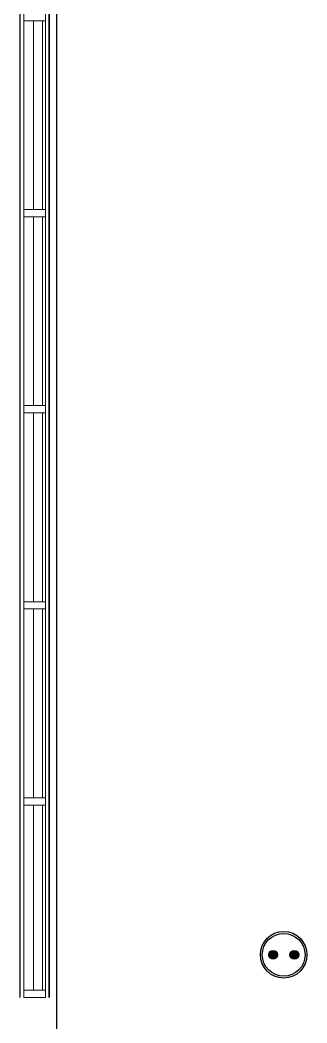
# Model space of a CAD drawing. Header units: metres. Extents: x 22.6 to 101.3, y 9.4 to 67.4.
# Drawn here: x 71.24 to 73.21, y 26.87 to 33.74 of the extents above; entities that cross this region are included whole.
import ezdxf

# ---------------------------------------------------------------- set-up
doc = ezdxf.new("R2010")
doc.units = ezdxf.units.M
doc.linetypes.add('ECG_Line-Ptrn-Sold', pattern=[9144.001, 9144, -0.001])
for name, color, linetype in [('00', 252, 'Continuous'), ('E-Lighting Fix', 4, 'Continuous'), ('HVAC', 1, 'Continuous')]:
    doc.layers.add(name, color=color, linetype=linetype)
for name, color, linetype, lineweight in [('1204SDC-A0$0$G-TTLB-STXT', 3, 'Continuous', 5), ('A-ELEV', 1, 'ECG_Line-Ptrn-Sold', 9), ('A-WIN', 4, 'ECG_Line-Ptrn-Sold', 5)]:
    doc.layers.add(name, color=color, linetype=linetype, lineweight=lineweight)

# ---------------------------------------------------------------- blocks, each defined once
blk = doc.blocks.new('Louver System Panel - ECG_Panl-Louver-Gnrc-3481694-GROUND FLOOR PLAN')
at = {"layer": 'A-WIN'}
for p, q in [((0.6339, 0.0085), (-0.6339, 0.0085)), ((-0.5062, 0.0085), (-0.6339, 0.0085)), ((-0.5062, 0.0085), (-0.6339, 0.0085)), ((-0.5062, 0.0085), (-0.6339, 0.0085)), ((-0.5062, 0.0085), (-0.6339, 0.0085)), ((-0.5062, 0.0085), (-0.6339, 0.0085)), ((-0.5062, 0.0085), (-0.6339, 0.0085)), ((-0.5062, 0.0085), (-0.6339, 0.0085)), ((-0.4083, 0.0085), (-0.4746, 0.0085)), ((-0.4083, 0.0085), (-0.4746, 0.0085)), ((-0.4083, 0.0085), (-0.4746, 0.0085)), ((-0.4083, 0.0085), (-0.4746, 0.0085)), ((-0.4083, 0.0085), (-0.4746, 0.0085)), ((-0.4083, 0.0085), (-0.4746, 0.0085)), ((-0.4083, 0.0085), (-0.4746, 0.0085)), ((-0.1743, 0.0085), (-0.3777, 0.0085)), ((-0.1743, 0.0085), (-0.3777, 0.0085)), ((-0.1743, 0.0085), (-0.3777, 0.0085)), ((-0.1743, 0.0085), (-0.3777, 0.0085)), ((-0.1743, 0.0085), (-0.3777, 0.0085)), ((-0.1743, 0.0085), (-0.3777, 0.0085)), ((-0.1743, 0.0085), (-0.3777, 0.0085)), ((-0.094, 0.0085), (-0.1387, 0.0085)), ((-0.094, 0.0085), (-0.1387, 0.0085)), ((-0.094, 0.0085), (-0.1387, 0.0085)), ((-0.094, 0.0085), (-0.1387, 0.0085)), ((-0.094, 0.0085), (-0.1387, 0.0085)), ((-0.094, 0.0085), (-0.1387, 0.0085)), ((-0.094, 0.0085), (-0.1387, 0.0085)), ((-0.0148, 0.0085), (-0.0594, 0.0085)), ((-0.0148, 0.0085), (-0.0594, 0.0085)), ((-0.0148, 0.0085), (-0.0594, 0.0085)), ((-0.0148, 0.0085), (-0.0594, 0.0085)), ((-0.0148, 0.0085), (-0.0594, 0.0085)), ((-0.0148, 0.0085), (-0.0594, 0.0085)), ((-0.0148, 0.0085), (-0.0594, 0.0085)), ((0.0604, 0.0085), (0.0198, 0.0085)), ((0.0604, 0.0085), (0.0198, 0.0085)), ((0.0604, 0.0085), (0.0198, 0.0085)), ((0.0604, 0.0085), (0.0198, 0.0085)), ((0.0604, 0.0085), (0.0198, 0.0085)), ((0.0604, 0.0085), (0.0198, 0.0085)), ((0.0604, 0.0085), (0.0198, 0.0085)), ((0.4848, 0.0085), (0.1544, 0.0085)), ((0.4848, 0.0085), (0.1544, 0.0085)), ((0.4848, 0.0085), (0.1544, 0.0085)), ((0.4848, 0.0085), (0.1544, 0.0085)), ((0.4848, 0.0085), (0.1544, 0.0085)), ((0.4848, 0.0085), (0.1544, 0.0085)), ((0.4848, 0.0085), (0.1544, 0.0085)), ((0.601, 0.0085), (0.5152, 0.0085)), ((0.601, 0.0085), (0.5152, 0.0085)), ((0.601, 0.0085), (0.5152, 0.0085)), ((0.601, 0.0085), (0.5152, 0.0085)), ((0.601, 0.0085), (0.5152, 0.0085)), ((0.601, 0.0085), (0.5152, 0.0085)), ((0.601, 0.0085), (0.5152, 0.0085)), ((-0.6339, -0.0535), (0.6339, -0.0535)), ((-0.6339, -0.0535), (-0.5062, -0.0535)), ((-0.6339, -0.0535), (-0.5062, -0.0535)), ((-0.6339, -0.0535), (-0.5062, -0.0535)), ((-0.6339, -0.0535), (-0.5062, -0.0535)), ((-0.6339, -0.0535), (-0.5062, -0.0535)), ((-0.6339, -0.0535), (-0.5062, -0.0535)), ((-0.6339, -0.0535), (-0.5062, -0.0535)), ((-0.4746, -0.0535), (-0.4083, -0.0535)), ((-0.4746, -0.0535), (-0.4083, -0.0535)), ((-0.4746, -0.0535), (-0.4083, -0.0535)), ((-0.4746, -0.0535), (-0.4083, -0.0535)), ((-0.4746, -0.0535), (-0.4083, -0.0535)), ((-0.4746, -0.0535), (-0.4083, -0.0535)), ((-0.4746, -0.0535), (-0.4083, -0.0535)), ((-0.3777, -0.0535), (-0.1743, -0.0535)), ((-0.3777, -0.0535), (-0.1743, -0.0535)), ((-0.3777, -0.0535), (-0.1743, -0.0535)), ((-0.3777, -0.0535), (-0.1743, -0.0535)), ((-0.3777, -0.0535), (-0.1743, -0.0535)), ((-0.3777, -0.0535), (-0.1743, -0.0535)), ((-0.3777, -0.0535), (-0.1743, -0.0535)), ((-0.1387, -0.0535), (-0.094, -0.0535)), ((-0.1387, -0.0535), (-0.094, -0.0535)), ((-0.1387, -0.0535), (-0.094, -0.0535)), ((-0.1387, -0.0535), (-0.094, -0.0535)), ((-0.1387, -0.0535), (-0.094, -0.0535)), ((-0.1387, -0.0535), (-0.094, -0.0535)), ((-0.1387, -0.0535), (-0.094, -0.0535)), ((-0.0594, -0.0535), (-0.0148, -0.0535)), ((-0.0594, -0.0535), (-0.0148, -0.0535)), ((-0.0594, -0.0535), (-0.0148, -0.0535)), ((-0.0594, -0.0535), (-0.0148, -0.0535)), ((-0.0594, -0.0535), (-0.0148, -0.0535)), ((-0.0594, -0.0535), (-0.0148, -0.0535)), ((-0.0594, -0.0535), (-0.0148, -0.0535)), ((0.0198, -0.0535), (0.0604, -0.0535)), ((0.0198, -0.0535), (0.0604, -0.0535)), ((0.0198, -0.0535), (0.0604, -0.0535)), ((0.0198, -0.0535), (0.0604, -0.0535)), ((0.0198, -0.0535), (0.0604, -0.0535)), ((0.0198, -0.0535), (0.0604, -0.0535)), ((0.0198, -0.0535), (0.0604, -0.0535)), ((0.1544, -0.0535), (0.4848, -0.0535)), ((0.1544, -0.0535), (0.4848, -0.0535)), ((0.1544, -0.0535), (0.4848, -0.0535)), ((0.1544, -0.0535), (0.4848, -0.0535)), ((0.1544, -0.0535), (0.4848, -0.0535)), ((0.1544, -0.0535), (0.4848, -0.0535)), ((0.1544, -0.0535), (0.4848, -0.0535)), ((0.5152, -0.0535), (0.601, -0.0535)), ((0.5152, -0.0535), (0.601, -0.0535)), ((0.5152, -0.0535), (0.601, -0.0535)), ((0.5152, -0.0535), (0.601, -0.0535)), ((0.5152, -0.0535), (0.601, -0.0535)), ((0.5152, -0.0535), (0.601, -0.0535)), ((0.5152, -0.0535), (0.601, -0.0535))]:
    blk.add_line(p, q, dxfattribs=at)
blk = doc.blocks.new('Louver System Panel - ECG_Panl-Louver-Gnrc-3482062-GROUND FLOOR PLAN')
at = {"layer": 'A-WIN'}
for p, q in [((0.6464, 0.0085), (-0.6464, 0.0085)), ((-0.5454, 0.0085), (-0.5933, 0.0085)), ((-0.5454, 0.0085), (-0.5933, 0.0085)), ((-0.5454, 0.0085), (-0.5933, 0.0085)), ((-0.5454, 0.0085), (-0.5933, 0.0085)), ((-0.5454, 0.0085), (-0.5933, 0.0085)), ((-0.5454, 0.0085), (-0.5933, 0.0085)), ((-0.5454, 0.0085), (-0.5933, 0.0085)), ((-0.4587, 0.0085), (-0.5167, 0.0085)), ((-0.4587, 0.0085), (-0.5167, 0.0085)), ((-0.4587, 0.0085), (-0.5167, 0.0085)), ((-0.4587, 0.0085), (-0.5167, 0.0085)), ((-0.4587, 0.0085), (-0.5167, 0.0085)), ((-0.4587, 0.0085), (-0.5167, 0.0085)), ((-0.4587, 0.0085), (-0.5167, 0.0085)), ((-0.1972, 0.0085), (-0.2806, 0.0085)), ((-0.1972, 0.0085), (-0.2806, 0.0085)), ((-0.1972, 0.0085), (-0.2806, 0.0085)), ((-0.1972, 0.0085), (-0.2806, 0.0085)), ((-0.1972, 0.0085), (-0.2806, 0.0085)), ((-0.1972, 0.0085), (-0.2806, 0.0085)), ((-0.1972, 0.0085), (-0.2806, 0.0085)), ((0.3724, 0.0085), (0.3212, 0.0085)), ((0.3724, 0.0085), (0.3212, 0.0085)), ((0.3724, 0.0085), (0.3212, 0.0085)), ((0.3724, 0.0085), (0.3212, 0.0085)), ((0.3724, 0.0085), (0.3212, 0.0085)), ((0.3724, 0.0085), (0.3212, 0.0085)), ((0.3724, 0.0085), (0.3212, 0.0085)), ((0.472, 0.0085), (0.4343, 0.0085)), ((0.472, 0.0085), (0.4343, 0.0085)), ((0.472, 0.0085), (0.4343, 0.0085)), ((0.472, 0.0085), (0.4343, 0.0085)), ((0.472, 0.0085), (0.4343, 0.0085)), ((0.472, 0.0085), (0.4343, 0.0085)), ((0.472, 0.0085), (0.4343, 0.0085)), ((0.6464, 0.0085), (0.5379, 0.0085)), ((0.6464, 0.0085), (0.5379, 0.0085)), ((0.6464, 0.0085), (0.5379, 0.0085)), ((0.6464, 0.0085), (0.5379, 0.0085)), ((0.6464, 0.0085), (0.5379, 0.0085)), ((0.6464, 0.0085), (0.5379, 0.0085)), ((0.6464, 0.0085), (0.5379, 0.0085)), ((-0.6464, -0.0535), (0.6464, -0.0535)), ((-0.5933, -0.0535), (-0.5454, -0.0535)), ((-0.5933, -0.0535), (-0.5454, -0.0535)), ((-0.5933, -0.0535), (-0.5454, -0.0535)), ((-0.5933, -0.0535), (-0.5454, -0.0535)), ((-0.5933, -0.0535), (-0.5454, -0.0535)), ((-0.5933, -0.0535), (-0.5454, -0.0535)), ((-0.5933, -0.0535), (-0.5454, -0.0535)), ((-0.5167, -0.0535), (-0.4587, -0.0535)), ((-0.5167, -0.0535), (-0.4587, -0.0535)), ((-0.5167, -0.0535), (-0.4587, -0.0535)), ((-0.5167, -0.0535), (-0.4587, -0.0535)), ((-0.5167, -0.0535), (-0.4587, -0.0535)), ((-0.5167, -0.0535), (-0.4587, -0.0535)), ((-0.5167, -0.0535), (-0.4587, -0.0535)), ((-0.2806, -0.0535), (-0.1972, -0.0535)), ((-0.2806, -0.0535), (-0.1972, -0.0535)), ((-0.2806, -0.0535), (-0.1972, -0.0535)), ((-0.2806, -0.0535), (-0.1972, -0.0535)), ((-0.2806, -0.0535), (-0.1972, -0.0535)), ((-0.2806, -0.0535), (-0.1972, -0.0535)), ((-0.2806, -0.0535), (-0.1972, -0.0535)), ((0.3212, -0.0535), (0.3724, -0.0535)), ((0.3212, -0.0535), (0.3724, -0.0535)), ((0.3212, -0.0535), (0.3724, -0.0535)), ((0.3212, -0.0535), (0.3724, -0.0535)), ((0.3212, -0.0535), (0.3724, -0.0535)), ((0.3212, -0.0535), (0.3724, -0.0535)), ((0.3212, -0.0535), (0.3724, -0.0535)), ((0.4343, -0.0535), (0.472, -0.0535)), ((0.4343, -0.0535), (0.472, -0.0535)), ((0.4343, -0.0535), (0.472, -0.0535)), ((0.4343, -0.0535), (0.472, -0.0535)), ((0.4343, -0.0535), (0.472, -0.0535)), ((0.4343, -0.0535), (0.472, -0.0535)), ((0.4343, -0.0535), (0.472, -0.0535)), ((0.5379, -0.0535), (0.6464, -0.0535)), ((0.5379, -0.0535), (0.6464, -0.0535)), ((0.5379, -0.0535), (0.6464, -0.0535)), ((0.5379, -0.0535), (0.6464, -0.0535)), ((0.5379, -0.0535), (0.6464, -0.0535)), ((0.5379, -0.0535), (0.6464, -0.0535)), ((0.5379, -0.0535), (0.6464, -0.0535))]:
    blk.add_line(p, q, dxfattribs=at)
blk = doc.blocks.new('Louver System Panel - ECG_Panl-Louver-Gnrc-V164-GROUND FLOOR PLAN')
at = {"layer": 'A-WIN'}
for p, q in [((0.6464, 0.0085), (-0.6464, 0.0085)), ((-0.5454, 0.0085), (-0.5933, 0.0085)), ((-0.5454, 0.0085), (-0.5933, 0.0085)), ((-0.5454, 0.0085), (-0.5933, 0.0085)), ((-0.5454, 0.0085), (-0.5933, 0.0085)), ((-0.5454, 0.0085), (-0.5933, 0.0085)), ((-0.5454, 0.0085), (-0.5933, 0.0085)), ((-0.5454, 0.0085), (-0.5933, 0.0085)), ((-0.4587, 0.0085), (-0.5167, 0.0085)), ((-0.4587, 0.0085), (-0.5167, 0.0085)), ((-0.4587, 0.0085), (-0.5167, 0.0085)), ((-0.4587, 0.0085), (-0.5167, 0.0085)), ((-0.4587, 0.0085), (-0.5167, 0.0085)), ((-0.4587, 0.0085), (-0.5167, 0.0085)), ((-0.4587, 0.0085), (-0.5167, 0.0085)), ((-0.1972, 0.0085), (-0.2806, 0.0085)), ((-0.1972, 0.0085), (-0.2806, 0.0085)), ((-0.1972, 0.0085), (-0.2806, 0.0085)), ((-0.1972, 0.0085), (-0.2806, 0.0085)), ((-0.1972, 0.0085), (-0.2806, 0.0085)), ((-0.1972, 0.0085), (-0.2806, 0.0085)), ((-0.1972, 0.0085), (-0.2806, 0.0085)), ((0.3714, 0.0085), (0.3212, 0.0085)), ((0.3714, 0.0085), (0.3212, 0.0085)), ((0.3714, 0.0085), (0.3212, 0.0085)), ((0.3714, 0.0085), (0.3212, 0.0085)), ((0.3714, 0.0085), (0.3212, 0.0085)), ((0.3714, 0.0085), (0.3212, 0.0085)), ((0.3714, 0.0085), (0.3212, 0.0085)), ((0.472, 0.0085), (0.4343, 0.0085)), ((0.472, 0.0085), (0.4343, 0.0085)), ((0.472, 0.0085), (0.4343, 0.0085)), ((0.472, 0.0085), (0.4343, 0.0085)), ((0.472, 0.0085), (0.4343, 0.0085)), ((0.472, 0.0085), (0.4343, 0.0085)), ((0.472, 0.0085), (0.4343, 0.0085)), ((0.6464, 0.0085), (0.5379, 0.0085)), ((0.6464, 0.0085), (0.5379, 0.0085)), ((0.6464, 0.0085), (0.5379, 0.0085)), ((0.6464, 0.0085), (0.5379, 0.0085)), ((0.6464, 0.0085), (0.5379, 0.0085)), ((0.6464, 0.0085), (0.5379, 0.0085)), ((0.6464, 0.0085), (0.5379, 0.0085)), ((-0.6464, -0.0535), (0.6464, -0.0535)), ((-0.5933, -0.0535), (-0.5454, -0.0535)), ((-0.5933, -0.0535), (-0.5454, -0.0535)), ((-0.5933, -0.0535), (-0.5454, -0.0535)), ((-0.5933, -0.0535), (-0.5454, -0.0535)), ((-0.5933, -0.0535), (-0.5454, -0.0535)), ((-0.5933, -0.0535), (-0.5454, -0.0535)), ((-0.5933, -0.0535), (-0.5454, -0.0535)), ((-0.5167, -0.0535), (-0.4587, -0.0535)), ((-0.5167, -0.0535), (-0.4587, -0.0535)), ((-0.5167, -0.0535), (-0.4587, -0.0535)), ((-0.5167, -0.0535), (-0.4587, -0.0535)), ((-0.5167, -0.0535), (-0.4587, -0.0535)), ((-0.5167, -0.0535), (-0.4587, -0.0535)), ((-0.5167, -0.0535), (-0.4587, -0.0535)), ((-0.2806, -0.0535), (-0.1972, -0.0535)), ((-0.2806, -0.0535), (-0.1972, -0.0535)), ((-0.2806, -0.0535), (-0.1972, -0.0535)), ((-0.2806, -0.0535), (-0.1972, -0.0535)), ((-0.2806, -0.0535), (-0.1972, -0.0535)), ((-0.2806, -0.0535), (-0.1972, -0.0535)), ((-0.2806, -0.0535), (-0.1972, -0.0535)), ((0.3212, -0.0535), (0.3724, -0.0535)), ((0.3212, -0.0535), (0.3724, -0.0535)), ((0.3212, -0.0535), (0.3724, -0.0535)), ((0.3212, -0.0535), (0.3724, -0.0535)), ((0.3212, -0.0535), (0.3724, -0.0535)), ((0.3212, -0.0535), (0.3724, -0.0535)), ((0.3212, -0.0535), (0.3724, -0.0535)), ((0.4343, -0.0535), (0.472, -0.0535)), ((0.4343, -0.0535), (0.472, -0.0535)), ((0.4343, -0.0535), (0.472, -0.0535)), ((0.4343, -0.0535), (0.472, -0.0535)), ((0.4343, -0.0535), (0.472, -0.0535)), ((0.4343, -0.0535), (0.472, -0.0535)), ((0.4343, -0.0535), (0.472, -0.0535)), ((0.5379, -0.0535), (0.6464, -0.0535)), ((0.5379, -0.0535), (0.6464, -0.0535)), ((0.5379, -0.0535), (0.6464, -0.0535)), ((0.5379, -0.0535), (0.6464, -0.0535)), ((0.5379, -0.0535), (0.6464, -0.0535)), ((0.5379, -0.0535), (0.6464, -0.0535)), ((0.5379, -0.0535), (0.6464, -0.0535))]:
    blk.add_line(p, q, dxfattribs=at)
blk = doc.blocks.new('Louver System Panel - ECG_Panl-Louver-Gnrc-V165-GROUND FLOOR PLAN')
at = {"layer": 'A-WIN'}
for p, q in [((0.6464, 0.0085), (-0.6464, 0.0085)), ((-0.5454, 0.0085), (-0.5933, 0.0085)), ((-0.5454, 0.0085), (-0.5933, 0.0085)), ((-0.5454, 0.0085), (-0.5933, 0.0085)), ((-0.5454, 0.0085), (-0.5933, 0.0085)), ((-0.5454, 0.0085), (-0.5933, 0.0085)), ((-0.5454, 0.0085), (-0.5933, 0.0085)), ((-0.5454, 0.0085), (-0.5933, 0.0085)), ((-0.4587, 0.0085), (-0.5167, 0.0085)), ((-0.4587, 0.0085), (-0.5167, 0.0085)), ((-0.4587, 0.0085), (-0.5167, 0.0085)), ((-0.4587, 0.0085), (-0.5167, 0.0085)), ((-0.4587, 0.0085), (-0.5167, 0.0085)), ((-0.4587, 0.0085), (-0.5167, 0.0085)), ((-0.4587, 0.0085), (-0.5167, 0.0085)), ((-0.1972, 0.0085), (-0.2806, 0.0085)), ((-0.1972, 0.0085), (-0.2806, 0.0085)), ((-0.1972, 0.0085), (-0.2806, 0.0085)), ((-0.1972, 0.0085), (-0.2806, 0.0085)), ((-0.1972, 0.0085), (-0.2806, 0.0085)), ((-0.1972, 0.0085), (-0.2806, 0.0085)), ((-0.1972, 0.0085), (-0.2806, 0.0085)), ((0.3724, 0.0085), (0.3212, 0.0085)), ((0.3724, 0.0085), (0.3212, 0.0085)), ((0.3724, 0.0085), (0.3212, 0.0085)), ((0.3724, 0.0085), (0.3212, 0.0085)), ((0.3724, 0.0085), (0.3212, 0.0085)), ((0.3724, 0.0085), (0.3212, 0.0085)), ((0.3724, 0.0085), (0.3212, 0.0085)), ((0.4716, 0.0085), (0.4343, 0.0085)), ((0.4716, 0.0085), (0.4343, 0.0085)), ((0.4716, 0.0085), (0.4343, 0.0085)), ((0.4716, 0.0085), (0.4343, 0.0085)), ((0.4716, 0.0085), (0.4343, 0.0085)), ((0.4716, 0.0085), (0.4343, 0.0085)), ((0.4716, 0.0085), (0.4343, 0.0085)), ((0.6464, 0.0085), (0.5379, 0.0085)), ((0.6464, 0.0085), (0.5379, 0.0085)), ((0.6464, 0.0085), (0.5379, 0.0085)), ((0.6464, 0.0085), (0.5379, 0.0085)), ((0.6464, 0.0085), (0.5379, 0.0085)), ((0.6464, 0.0085), (0.5379, 0.0085)), ((0.6464, 0.0085), (0.5379, 0.0085)), ((-0.6464, -0.0535), (0.6464, -0.0535)), ((-0.5933, -0.0535), (-0.5454, -0.0535)), ((-0.5933, -0.0535), (-0.5454, -0.0535)), ((-0.5933, -0.0535), (-0.5454, -0.0535)), ((-0.5933, -0.0535), (-0.5454, -0.0535)), ((-0.5933, -0.0535), (-0.5454, -0.0535)), ((-0.5933, -0.0535), (-0.5454, -0.0535)), ((-0.5933, -0.0535), (-0.5454, -0.0535)), ((-0.5167, -0.0535), (-0.4587, -0.0535)), ((-0.5167, -0.0535), (-0.4587, -0.0535)), ((-0.5167, -0.0535), (-0.4587, -0.0535)), ((-0.5167, -0.0535), (-0.4587, -0.0535)), ((-0.5167, -0.0535), (-0.4587, -0.0535)), ((-0.5167, -0.0535), (-0.4587, -0.0535)), ((-0.5167, -0.0535), (-0.4587, -0.0535)), ((-0.2806, -0.0535), (-0.1972, -0.0535)), ((-0.2806, -0.0535), (-0.1972, -0.0535)), ((-0.2806, -0.0535), (-0.1972, -0.0535)), ((-0.2806, -0.0535), (-0.1972, -0.0535)), ((-0.2806, -0.0535), (-0.1972, -0.0535)), ((-0.2806, -0.0535), (-0.1972, -0.0535)), ((-0.2806, -0.0535), (-0.1972, -0.0535)), ((0.3212, -0.0535), (0.3724, -0.0535)), ((0.3212, -0.0535), (0.3724, -0.0535)), ((0.3212, -0.0535), (0.3724, -0.0535)), ((0.3212, -0.0535), (0.3724, -0.0535)), ((0.3212, -0.0535), (0.3724, -0.0535)), ((0.3212, -0.0535), (0.3724, -0.0535)), ((0.3212, -0.0535), (0.3724, -0.0535)), ((0.4343, -0.0535), (0.4716, -0.0535)), ((0.4343, -0.0535), (0.4716, -0.0535)), ((0.4343, -0.0535), (0.4716, -0.0535)), ((0.4343, -0.0535), (0.4716, -0.0535)), ((0.4343, -0.0535), (0.4716, -0.0535)), ((0.4343, -0.0535), (0.4716, -0.0535)), ((0.4343, -0.0535), (0.4716, -0.0535)), ((0.5379, -0.0535), (0.6464, -0.0535)), ((0.5379, -0.0535), (0.6464, -0.0535)), ((0.5379, -0.0535), (0.6464, -0.0535)), ((0.5379, -0.0535), (0.6464, -0.0535)), ((0.5379, -0.0535), (0.6464, -0.0535)), ((0.5379, -0.0535), (0.6464, -0.0535)), ((0.5379, -0.0535), (0.6464, -0.0535))]:
    blk.add_line(p, q, dxfattribs=at)
blk = doc.blocks.new('Louver System Panel - ECG_Panl-Louver-Gnrc-V166-GROUND FLOOR PLAN')
at = {"layer": 'A-WIN'}
for p, q in [((0.6464, 0.0085), (-0.6464, 0.0085)), ((-0.5454, 0.0085), (-0.5933, 0.0085)), ((-0.5454, 0.0085), (-0.5933, 0.0085)), ((-0.5454, 0.0085), (-0.5933, 0.0085)), ((-0.5454, 0.0085), (-0.5933, 0.0085)), ((-0.5454, 0.0085), (-0.5933, 0.0085)), ((-0.5454, 0.0085), (-0.5933, 0.0085)), ((-0.5454, 0.0085), (-0.5933, 0.0085)), ((-0.459, 0.0085), (-0.5167, 0.0085)), ((-0.459, 0.0085), (-0.5167, 0.0085)), ((-0.459, 0.0085), (-0.5167, 0.0085)), ((-0.459, 0.0085), (-0.5167, 0.0085)), ((-0.459, 0.0085), (-0.5167, 0.0085)), ((-0.459, 0.0085), (-0.5167, 0.0085)), ((-0.459, 0.0085), (-0.5167, 0.0085)), ((-0.1972, 0.0085), (-0.2806, 0.0085)), ((-0.1972, 0.0085), (-0.2806, 0.0085)), ((-0.1972, 0.0085), (-0.2806, 0.0085)), ((-0.1972, 0.0085), (-0.2806, 0.0085)), ((-0.1972, 0.0085), (-0.2806, 0.0085)), ((-0.1972, 0.0085), (-0.2806, 0.0085)), ((-0.1972, 0.0085), (-0.2806, 0.0085)), ((0.3724, 0.0085), (0.3212, 0.0085)), ((0.3724, 0.0085), (0.3212, 0.0085)), ((0.3724, 0.0085), (0.3212, 0.0085)), ((0.3724, 0.0085), (0.3212, 0.0085)), ((0.3724, 0.0085), (0.3212, 0.0085)), ((0.3724, 0.0085), (0.3212, 0.0085)), ((0.3724, 0.0085), (0.3212, 0.0085)), ((0.472, 0.0085), (0.4343, 0.0085)), ((0.472, 0.0085), (0.4343, 0.0085)), ((0.472, 0.0085), (0.4343, 0.0085)), ((0.472, 0.0085), (0.4343, 0.0085)), ((0.472, 0.0085), (0.4343, 0.0085)), ((0.472, 0.0085), (0.4343, 0.0085)), ((0.472, 0.0085), (0.4343, 0.0085)), ((0.6464, 0.0085), (0.5379, 0.0085)), ((0.6464, 0.0085), (0.5379, 0.0085)), ((0.6464, 0.0085), (0.5379, 0.0085)), ((0.6464, 0.0085), (0.5379, 0.0085)), ((0.6464, 0.0085), (0.5379, 0.0085)), ((0.6464, 0.0085), (0.5379, 0.0085)), ((0.6464, 0.0085), (0.5379, 0.0085)), ((-0.6464, -0.0535), (0.6464, -0.0535)), ((-0.5933, -0.0535), (-0.5454, -0.0535)), ((-0.5933, -0.0535), (-0.5454, -0.0535)), ((-0.5933, -0.0535), (-0.5454, -0.0535)), ((-0.5933, -0.0535), (-0.5454, -0.0535)), ((-0.5933, -0.0535), (-0.5454, -0.0535)), ((-0.5933, -0.0535), (-0.5454, -0.0535)), ((-0.5933, -0.0535), (-0.5454, -0.0535)), ((-0.5167, -0.0535), (-0.459, -0.0535)), ((-0.5167, -0.0535), (-0.459, -0.0535)), ((-0.5167, -0.0535), (-0.459, -0.0535)), ((-0.5167, -0.0535), (-0.459, -0.0535)), ((-0.5167, -0.0535), (-0.459, -0.0535)), ((-0.5167, -0.0535), (-0.459, -0.0535)), ((-0.5167, -0.0535), (-0.459, -0.0535)), ((-0.2806, -0.0535), (-0.1972, -0.0535)), ((-0.2806, -0.0535), (-0.1972, -0.0535)), ((-0.2806, -0.0535), (-0.1972, -0.0535)), ((-0.2806, -0.0535), (-0.1972, -0.0535)), ((-0.2806, -0.0535), (-0.1972, -0.0535)), ((-0.2806, -0.0535), (-0.1972, -0.0535)), ((-0.2806, -0.0535), (-0.1972, -0.0535)), ((0.3212, -0.0535), (0.3724, -0.0535)), ((0.3212, -0.0535), (0.3724, -0.0535)), ((0.3212, -0.0535), (0.3724, -0.0535)), ((0.3212, -0.0535), (0.3724, -0.0535)), ((0.3212, -0.0535), (0.3724, -0.0535)), ((0.3212, -0.0535), (0.3724, -0.0535)), ((0.3212, -0.0535), (0.3724, -0.0535)), ((0.4343, -0.0535), (0.472, -0.0535)), ((0.4343, -0.0535), (0.472, -0.0535)), ((0.4343, -0.0535), (0.472, -0.0535)), ((0.4343, -0.0535), (0.472, -0.0535)), ((0.4343, -0.0535), (0.472, -0.0535)), ((0.4343, -0.0535), (0.472, -0.0535)), ((0.4343, -0.0535), (0.472, -0.0535)), ((0.5379, -0.0535), (0.6464, -0.0535)), ((0.5379, -0.0535), (0.6464, -0.0535)), ((0.5379, -0.0535), (0.6464, -0.0535)), ((0.5379, -0.0535), (0.6464, -0.0535)), ((0.5379, -0.0535), (0.6464, -0.0535)), ((0.5379, -0.0535), (0.6464, -0.0535)), ((0.5379, -0.0535), (0.6464, -0.0535))]:
    blk.add_line(p, q, dxfattribs=at)
blk = doc.blocks.new('Rectangular Mullion - ECG_Mlon-rect-Gnrc-3481653-GROUND FLOOR PLAN')
at = {"layer": 'A-ELEV'}
for p, q in [((71.2689, 28.3652), (71.2689, 27.0973)), ((71.4189, 28.3652), (71.4189, 27.0973))]:
    blk.add_line(p, q, dxfattribs=at)
blk = doc.blocks.new('Rectangular Mullion - ECG_Mlon-rect-Gnrc-3482060-GROUND FLOOR PLAN')
at = {"layer": 'A-ELEV'}
for p, q in [((71.2689, 29.708), (71.2689, 28.4152)), ((71.4189, 29.708), (71.4189, 28.4152))]:
    blk.add_line(p, q, dxfattribs=at)
blk = doc.blocks.new('Rectangular Mullion - ECG_Mlon-rect-Gnrc-3481341-GROUND FLOOR PLAN')
at = {"layer": 'A-WIN'}
for p, q in [((0, 0.075), (-0.05, 0.075)), ((-0.05, 0.075), (-0.05, -0.075)), ((0, -0.075), (0, 0.075)), ((-0.05, -0.075), (0, -0.075))]:
    blk.add_line(p, q, dxfattribs=at)
blk = doc.blocks.new('Rectangular Mullion - ECG_Mlon-rect-Gnrc-3481224-GROUND FLOOR PLAN')
at = {"layer": 'A-WIN'}
for p, q in [((-0.025, 0.075), (0.025, 0.075)), ((-0.025, -0.075), (-0.025, 0.075)), ((0.025, 0.075), (0.025, -0.075)), ((0.025, -0.075), (-0.025, -0.075))]:
    blk.add_line(p, q, dxfattribs=at)
blk = doc.blocks.new('Rectangular Mullion - ECG_Mlon-rect-Gnrc-V167-GROUND FLOOR PLAN')
at = {"layer": 'A-WIN'}
for p, q in [((0.025, 0.075), (-0.025, 0.075)), ((-0.025, 0.075), (-0.025, -0.075)), ((0.025, 0.075), (0.025, -0.075)), ((-0.025, -0.075), (0.025, -0.075))]:
    blk.add_line(p, q, dxfattribs=at)
blk = doc.blocks.new('EO')
at = {"layer": 'E-Lighting Fix', "lineweight": -3, "ltscale": 0.05, "transparency": 33554658}
h = blk.add_hatch(color=0, dxfattribs=at)
h.dxf.hatch_style = 1
edge = h.paths.add_edge_path()
edge.add_arc((-0.0812, 0.1799), 0.0337, 0, 360)
h = blk.add_hatch(color=0, dxfattribs=at)
h.dxf.hatch_style = 1
edge = h.paths.add_edge_path()
edge.add_arc((0.0823, 0.1787), 0.0337, 0, 360)
at = {"layer": 'E-Lighting Fix', "color": 0}
for radius in [0.1795, 0.165]:
    blk.add_circle((0, 0.1795), radius, dxfattribs=at)
at = {"layer": 'E-Lighting Fix', "color": 0, "lineweight": -3, "ltscale": 0.05}
for centre in [(-0.0812, 0.1799), (0.0823, 0.1787)]:
    blk.add_circle(centre, 0.0337, dxfattribs=at)
blk = doc.blocks.new('A$Cd8d9f0fa')
at = {"layer": '1204SDC-A0$0$G-TTLB-STXT', "xscale": 0.889, "yscale": 0.889, "zscale": 0.889}
blk.add_blockref('EO', (-0.5419, -0.2558), dxfattribs=at)

msp = doc.modelspace()

# ---------------------------------------------------------------- linework, layer by layer
at = {"layer": '00', "color": 252}
for p, q in [((71.4939, 36.6973), (71.4939, 25.1773)), ((71.2439, 27.0473), (71.2439, 36.4473)), ((71.4439, 27.0473), (71.4439, 36.4473)), ((71.4439, 36.4473), (71.4439, 27.0473))]:
    msp.add_line(p, q, dxfattribs=at)

# ---------------------------------------------------------------- block references
at = {"layer": '00', "color": 252, "extrusion": (0, 0, -1), "rotation": 90.00000000000011}
for name, p in [('Rectangular Mullion - ECG_Mlon-rect-Gnrc-V167-GROUND FLOOR PLAN', (-71.3439, 33.7616)), ('Rectangular Mullion - ECG_Mlon-rect-Gnrc-V167-GROUND FLOOR PLAN', (-71.3439, 32.4188)), ('Rectangular Mullion - ECG_Mlon-rect-Gnrc-V167-GROUND FLOOR PLAN', (-71.3439, 31.0759)), ('Rectangular Mullion - ECG_Mlon-rect-Gnrc-3481224-GROUND FLOOR PLAN', (-71.3439, 29.733)), ('Rectangular Mullion - ECG_Mlon-rect-Gnrc-3481224-GROUND FLOOR PLAN', (-71.3439, 28.3902))]:
    msp.add_blockref(name, p, dxfattribs=at)
at = {"layer": '00', "color": 252}
for name, p in [('Rectangular Mullion - ECG_Mlon-rect-Gnrc-3482060-GROUND FLOOR PLAN', (0, 4.0286)), ('Rectangular Mullion - ECG_Mlon-rect-Gnrc-3482060-GROUND FLOOR PLAN', (0, 2.6857)), ('Rectangular Mullion - ECG_Mlon-rect-Gnrc-3482060-GROUND FLOOR PLAN', (0, 1.3429)), ('Rectangular Mullion - ECG_Mlon-rect-Gnrc-3482060-GROUND FLOOR PLAN', (0, 0)), ('Rectangular Mullion - ECG_Mlon-rect-Gnrc-3481653-GROUND FLOOR PLAN', (0, 0))]:
    msp.add_blockref(name, p, dxfattribs=at)
for name, p, rotation in [('Louver System Panel - ECG_Panl-Louver-Gnrc-V166-GROUND FLOOR PLAN', (71.3439, 33.0902), 89.9999999999999), ('Louver System Panel - ECG_Panl-Louver-Gnrc-V165-GROUND FLOOR PLAN', (71.3439, 31.7473), 89.9999999999999), ('Louver System Panel - ECG_Panl-Louver-Gnrc-V164-GROUND FLOOR PLAN', (71.3439, 30.4045), 89.9999999999999), ('Louver System Panel - ECG_Panl-Louver-Gnrc-3482062-GROUND FLOOR PLAN', (71.3439, 29.0616), 89.9999999999999), ('Louver System Panel - ECG_Panl-Louver-Gnrc-3481694-GROUND FLOOR PLAN', (71.3439, 27.7313), 89.9999999999999), ('Rectangular Mullion - ECG_Mlon-rect-Gnrc-3481341-GROUND FLOOR PLAN', (71.3439, 27.0473), 269.9999999999999)]:
    msp.add_blockref(name, p, dxfattribs=dict(at, rotation=rotation))
at = {"layer": 'HVAC'}
msp.add_blockref('A$Cd8d9f0fa', (73.5927, 27.4355), dxfattribs=at)

doc.saveas('drawing.dxf')
